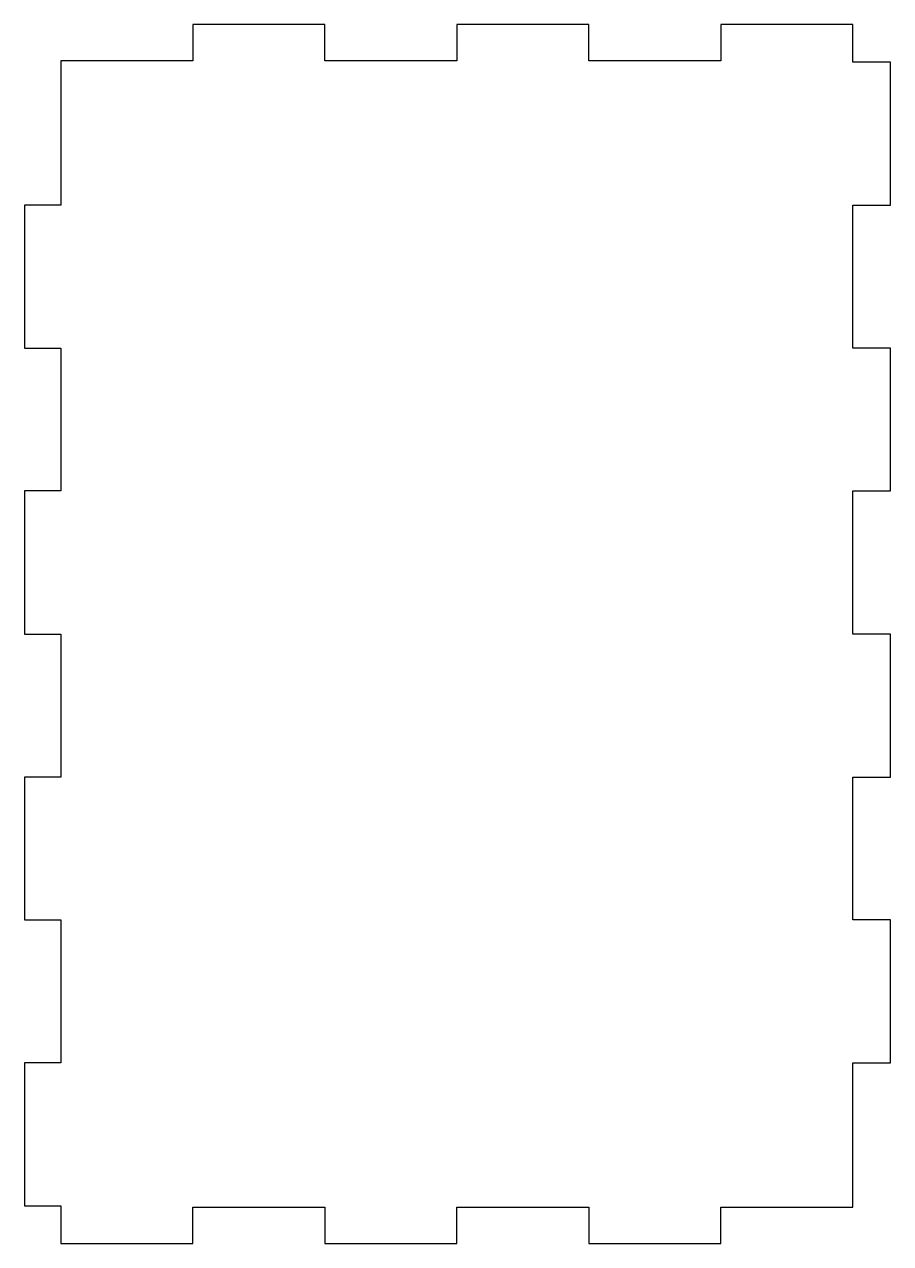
# Model space of a CAD drawing. Header units: metres. Extents: x -71 to 0, y 0 to 100.
import ezdxf

# ---------------------------------------------------------------- set-up
doc = ezdxf.new("R2010")
doc.units = ezdxf.units.M

msp = doc.modelspace()

# ---------------------------------------------------------------- linework, layer by layer
for p, q in [((-46.33, 100), (-57.17, 100)), ((-57.17, 100), (-57.17, 97)), ((-46.33, 97), (-46.33, 100)), ((-24.67, 100), (-35.5, 100)), ((-35.5, 100), (-35.5, 97)), ((-24.67, 97), (-24.67, 100)), ((-3, 100), (-13.83, 100)), ((-13.83, 100), (-13.83, 97)), ((-3, 96.9), (-3, 100)), ((-57.17, 97), (-68, 97)), ((-68, 97), (-68, 85.17)), ((-35.5, 97), (-46.33, 97)), ((-13.83, 97), (-24.67, 97)), ((0.1, 96.9), (-3, 96.9)), ((0.1, 85.17), (0.1, 96.9)), ((-68, 85.17), (-71, 85.17)), ((-71, 85.17), (-71, 73.45)), ((-3, 73.45), (-3, 85.17)), ((-3, 85.17), (0.1, 85.17)), ((-71, 73.45), (-68, 73.45)), ((-68, 73.45), (-68, 61.73)), ((0.1, 73.45), (-3, 73.45)), ((0.1, 61.73), (0.1, 73.45)), ((-68, 61.73), (-71, 61.73)), ((-71, 61.73), (-71, 50)), ((-3, 50), (-3, 61.73)), ((-3, 61.73), (0.1, 61.73)), ((-71, 50), (-68, 50)), ((-68, 50), (-68, 38.27)), ((0.1, 50), (-3, 50)), ((0.1, 38.27), (0.1, 50)), ((-68, 38.27), (-71, 38.27)), ((-71, 38.27), (-71, 26.55)), ((-3, 26.55), (-3, 38.27)), ((-3, 38.27), (0.1, 38.27)), ((-71, 26.55), (-68, 26.55)), ((-68, 26.55), (-68, 14.82)), ((0.1, 26.55), (-3, 26.55)), ((0.1, 14.82), (0.1, 26.55)), ((-68, 14.82), (-71, 14.82)), ((-71, 14.82), (-71, 3.1)), ((-3, 3), (-3, 14.82)), ((-3, 14.82), (0.1, 14.82)), ((-71, 3.1), (-68, 3.1)), ((-68, 3.1), (-68, 0)), ((-57.17, 3), (-46.33, 3)), ((-57.17, 0), (-57.17, 3)), ((-46.33, 3), (-46.33, 0)), ((-35.5, 0), (-35.5, 3)), ((-35.5, 3), (-24.67, 3)), ((-24.67, 3), (-24.67, 0)), ((-13.83, 0), (-13.83, 3)), ((-13.83, 3), (-3, 3)), ((-68, 0), (-57.17, 0)), ((-46.33, 0), (-35.5, 0)), ((-24.67, 0), (-13.83, 0))]:
    msp.add_line(p, q)

doc.saveas('drawing.dxf')
